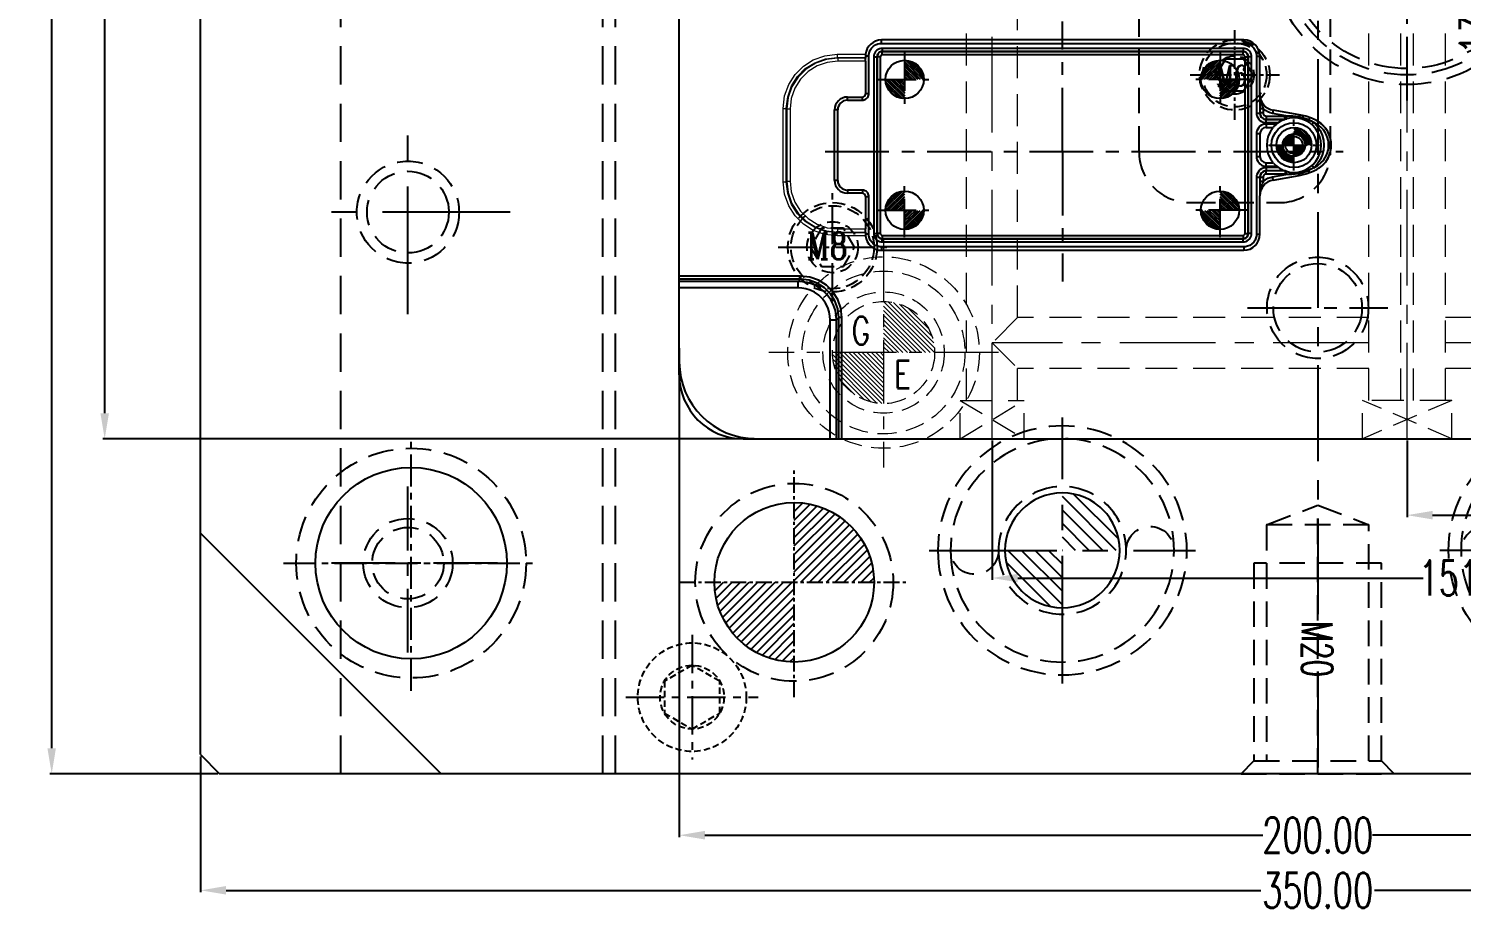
# Model space of a CAD drawing. Header units: millimetres. Extents: x 35888 to 37096, y -21952 to -21097.
# Drawn here: x 36280 to 36504.4, y -21569.2 to -21430.6 of the extents above; entities that cross this region are included whole.
import ezdxf

# ---------------------------------------------------------------- set-up
doc = ezdxf.new("R2010")
doc.units = ezdxf.units.MM
doc.header["$LTSCALE"] = 8
for name, pattern in [('CENTER', [2, 1.25, -0.25, 0.25, -0.25]), ('CENTER2', [1.125, 0.75, -0.125, 0.125, -0.125]), ('HIDDEN', [0.375, 0.25, -0.125]), ('HIDDEN2', [0.1875, 0.125, -0.0625])]:
    doc.linetypes.add(name, pattern=pattern)
doc.layers.get('DEFPOINTS').update_dxf_attribs({"color": 6})
for name, color, linetype in [('Cav-cor', 30, 'Continuous'), ('cen', 1, 'CENTER'), ('CL', 1, 'Continuous'), ('DEFAULT_1', 7, 'CENTER'), ('GE', 183, 'Continuous'), ('ha', 8, 'Continuous'), ('hidden', 4, 'HIDDEN'), ('m', 144, 'HIDDEN2'), ('PIN', 5, 'Continuous'), ('SCREW', 52, 'HIDDEN'), ('SP', 3, 'Continuous'), ('SPRING', 142, 'Continuous'), ('壓塊', 157, 'Continuous')]:
    doc.layers.add(name, color=color, linetype=linetype)
for name, color, linetype, lineweight in [('dim', 3, 'Continuous', 15), ('WR', 122, 'HIDDEN', 18), ('枕位', 75, 'Continuous', 15)]:
    doc.layers.add(name, color=color, linetype=linetype, lineweight=lineweight)
doc.styles.add('ROMANC', font='RomanC.ttf', dxfattribs={"width": 0.8, "height": 7})
doc.styles.add('ROMANS', font='ROMANS.shx', dxfattribs={"height": 5, "bigfont": 'chineset.shx'})
doc.styles.get("Standard").update_dxf_attribs({"font": 'txt.shx', "width": 0.67, "bigfont": 'chineset.shx'})
doc.dimstyles.new('ISO-25', dxfattribs={"dimtxt": 5.5, "dimasz": 4, "dimexe": 0.3, "dimexo": 0.3, "dimtad": 0, "dimzin": 1, "dimdsep": 46, "dimtxsty": 'Standard', "dimcen": 0, "dimclrd": 3, "dimclre": 3, "dimclrt": 7, "dimazin": 0, "dimtfac": 1, "dimtofl": 0, "dimtmove": 0, "dimatfit": 0, "dimfxl": 0, "dimarcsym": 0})

# ---------------------------------------------------------------- blocks, each defined once
blk = doc.blocks.new('10')
at = {"layer": 'cen', "ltscale": 0.6}
for p, q in [((0, 9.76), (0, -9.76)), ((-10.35, 0), (10.35, 0))]:
    blk.add_line(p, q, dxfattribs=at)
at = {"layer": 'm'}
blk.add_lwpolyline([(0, 5), (-4.33, 2.5), (-4.33, -2.5), (0, -5), (4.33, -2.5), (4.33, 2.5)], close=True, dxfattribs=at)
for radius in [8.5, 5]:
    blk.add_circle((0, 0), radius, dxfattribs=at)
blk = doc.blocks.new('*D27227')
at = {"layer": 'DEFPOINTS', "color": 0}
for p in [(36306.95, -21544.37), (36656.95, -21544.37), (36656.95, -21565.64)]:
    blk.add_point(p, dxfattribs=at)
at = {"layer": 'dim', "color": 3, "lineweight": -2}
for p, q in [((36306.95, -21544.67), (36306.95, -21565.94)), ((36656.95, -21544.67), (36656.95, -21565.94)), ((36310.95, -21565.64), (36473.03, -21565.64)), ((36652.95, -21565.64), (36490.86, -21565.64))]:
    blk.add_line(p, q, dxfattribs=at)
at = {"layer": 'dim', "color": 3}
for points in [[(36310.95, -21564.97), (36310.95, -21566.3), (36306.95, -21565.64)], [(36652.95, -21566.3), (36652.95, -21564.97), (36656.95, -21565.64)]]:
    blk.add_solid(points, dxfattribs=at)
at = {"layer": 'dim', "color": 7, "insert": (36481.95, -21565.64), "char_height": 5.5, "attachment_point": 5}
blk.add_mtext('350.00', dxfattribs=at)
blk = doc.blocks.new('*D27228')
at = {"layer": 'DEFPOINTS', "color": 0}
for p in [(36283.64, -21147.37), (36309.95, -21147.37), (36309.95, -21547.37)]:
    blk.add_point(p, dxfattribs=at)
at = {"layer": 'dim', "color": 3, "lineweight": -2}
for p, q in [((36309.65, -21147.37), (36283.34, -21147.37)), ((36283.64, -21151.37), (36283.64, -21339.47)), ((36283.64, -21543.37), (36283.64, -21356.69)), ((36309.65, -21547.37), (36283.34, -21547.37))]:
    blk.add_line(p, q, dxfattribs=at)
at = {"layer": 'dim', "color": 3}
for points in [[(36284.3, -21151.37), (36282.97, -21151.37), (36283.64, -21147.37)], [(36282.97, -21543.37), (36284.3, -21543.37), (36283.64, -21547.37)]]:
    blk.add_solid(points, dxfattribs=at)
at = {"layer": 'dim', "color": 7, "insert": (36283.64, -21348.08), "char_height": 5.5, "attachment_point": 5, "rotation": 90}
blk.add_mtext('400.00', dxfattribs=at)
blk = doc.blocks.new('*D27250')
at = {"layer": 'DEFPOINTS', "color": 0}
for p in [(36291.94, -21199.87), (36393.95, -21199.87), (36393.95, -21494.87)]:
    blk.add_point(p, dxfattribs=at)
at = {"layer": 'dim', "color": 3, "lineweight": -2}
for p, q in [((36393.65, -21199.87), (36291.64, -21199.87)), ((36291.94, -21203.87), (36291.94, -21338.86)), ((36291.94, -21490.87), (36291.94, -21357.3)), ((36393.65, -21494.87), (36291.64, -21494.87))]:
    blk.add_line(p, q, dxfattribs=at)
at = {"layer": 'dim', "color": 3}
for points in [[(36292.61, -21203.87), (36291.27, -21203.87), (36291.94, -21199.87)], [(36291.27, -21490.87), (36292.61, -21490.87), (36291.94, -21494.87)]]:
    blk.add_solid(points, dxfattribs=at)
at = {"layer": 'dim', "color": 7, "insert": (36291.94, -21348.08), "char_height": 5.5, "attachment_point": 5, "rotation": 90}
blk.add_mtext('295.00', dxfattribs=at)
blk = doc.blocks.new('*D27251')
at = {"layer": 'DEFPOINTS', "color": 0}
for p in [(36381.95, -21480.37), (36581.95, -21480.37), (36581.95, -21557)]:
    blk.add_point(p, dxfattribs=at)
at = {"layer": 'dim', "color": 3, "lineweight": -2}
for p, q in [((36381.95, -21480.67), (36381.95, -21557.3)), ((36581.95, -21480.67), (36581.95, -21557.3)), ((36385.95, -21557), (36473.34, -21557)), ((36577.95, -21557), (36490.55, -21557))]:
    blk.add_line(p, q, dxfattribs=at)
at = {"layer": 'dim', "color": 3}
for points in [[(36385.95, -21556.33), (36385.95, -21557.67), (36381.95, -21557)], [(36577.95, -21557.67), (36577.95, -21556.33), (36581.95, -21557)]]:
    blk.add_solid(points, dxfattribs=at)
at = {"layer": 'dim', "color": 7, "insert": (36481.95, -21557), "char_height": 5.5, "attachment_point": 5}
blk.add_mtext('200.00', dxfattribs=at)
blk = doc.blocks.new('20160811.194653')
at = {"layer": 'PIN', "linetype": 'Continuous'}
h = blk.add_hatch(dxfattribs=at)
h.set_pattern_fill('ANSI31', color=256, scale=12, angle=180, style=0)
h.set_pattern_definition([(225, (35469.6073, -21920.9058), (1.06066017, -1.06066017), [])])
h.paths.add_polyline_path([(0, 0), (0, -9, 0.414214), (9, 0)])
h.paths.add_polyline_path([(-9, 0), (0, 0), (0, 9, 0.414214)])
blk.add_circle((0, 0), 9, dxfattribs=at)
at = {"layer": 'SPRING', "linetype": 'CENTER', "ltscale": 2}
for p, q in [((0, -20.85), (0, 20.85)), ((20.85, 0), (-20.85, 0))]:
    blk.add_line(p, q, dxfattribs=at)
at = {"layer": 'SPRING', "linetype": 'HIDDEN', "ltscale": 2}
for radius in [19.5, 17.5, 10]:
    blk.add_circle((0, 0), radius, dxfattribs=at)
for centre, start, end in [((-13.75, 0), 0, 180), ((13.75, 0), 180, 0)]:
    blk.add_arc(centre, 3.75, start, end, dxfattribs=at)
blk = doc.blocks.new('20160811.195328')
at = {"layer": 'GE', "lineweight": 13}
h = blk.add_hatch(dxfattribs=at)
h.set_pattern_fill('ANSI31', color=256, scale=4, style=0)
h.set_pattern_definition([(315, (51939.914, -41562.31957), (-0.3535533906, -0.3535533906), [])])
h.paths.add_polyline_path([(0, 0), (0, -8, -0.414214), (-8, 0)])
h.paths.add_polyline_path([(0, 8, -0.414214), (8, 0), (0, 0)])
at = {"layer": 'GE', "linetype": 'CENTER', "lineweight": 13}
for p, q in [((0, 18), (0, -18)), ((18, 0), (-18, 0))]:
    blk.add_line(p, q, dxfattribs=at)
at = {"layer": 'GE', "linetype": 'HIDDEN2', "lineweight": 13, "ltscale": 3}
for radius in [15, 12.75, 9.5, 8]:
    blk.add_circle((0, 0), radius, dxfattribs=at)
at = {"layer": 'GE', "lineweight": 13, "style": 'ROMANS', "width": 0.75}
for s, p in [('G', (-5.03, 1.24)), ('E', (1.62, -5.58))]:
    blk.add_text(s, height=4.34, dxfattribs=at).set_placement(p)
blk = doc.blocks.new('20160824.190002')
at = {"layer": 'SCREW', "linetype": 'CENTER2'}
for p, q in [((0, -8.5), (0, 8.5)), ((-8.5, 0), (8.5, 0))]:
    blk.add_line(p, q, dxfattribs=at)
at = {"layer": 'SCREW'}
blk.add_lwpolyline([(-1.73, 3), (-3.46, 0), (-1.73, -3), (1.73, -3), (3.46, 0), (1.73, 3)], close=True, dxfattribs=at)
for radius in [7, 6.5, 4]:
    blk.add_circle((0, 0), radius, dxfattribs=at)
at = {"layer": 'dim', "style": 'ROMANC', "width": 0.8}
blk.add_text('M8', height=4.186, dxfattribs=at).set_placement((-4.07, -1.86))
blk = doc.blocks.new('20140410.082121')
at = {"layer": 'SCREW', "color": 137, "linetype": 'CENTER', "ltscale": 0.25}
for p, q in [((0, -7.04), (0, 7.04)), ((-7, 0), (7, 0))]:
    blk.add_line(p, q, dxfattribs=at)
at = {"layer": 'SCREW', "color": 137, "linetype": 'Continuous'}
blk.add_lwpolyline([(-1.44, 2.5), (-2.89, 0), (-1.44, -2.5), (1.44, -2.5), (2.89, 0), (1.44, 2.5)], close=True, dxfattribs=at)
at = {"layer": 'SCREW', "color": 137}
for radius in [5.5, 5, 3]:
    blk.add_circle((0, 0), radius, dxfattribs=at)
at = {"layer": 'dim', "style": 'ROMANC', "width": 0.8}
blk.add_text('M6', height=3.172, dxfattribs=at).set_placement((-2.87, -1.7))
blk = doc.blocks.new('20160827.105305')
at = {"color": 8, "linetype": 'HIDDEN', "ltscale": 2.5}
blk.add_circle((0, 0), 21.5, dxfattribs=at)
at = {"layer": 'SP', "linetype": 'CENTER'}
for p, q in [((0, -24), (0, 24)), ((-24, 0), (24, 0))]:
    blk.add_line(p, q, dxfattribs=at)
at = {"layer": 'SP', "linetype": 'HIDDEN', "ltscale": 2.5}
for radius in [20, 19]:
    blk.add_circle((0, 0), radius, dxfattribs=at)
at = {"layer": 'dim', "insert": (-5.29, -6.05), "char_height": 4.063, "attachment_point": 5}
blk.add_mtext('Ø40', dxfattribs=at)
at = {"layer": 'SP'}
for s, p in [('S', (-6.08, 3.36)), ('P', (4.33, -7.12))]:
    blk.add_text(s, height=4.58, dxfattribs=at).set_placement(p)
blk = doc.blocks.new('*D29454')
at = {"layer": 'DEFPOINTS', "color": 0}
for p in [(36501.95, -21364.87), (36506.95, -21364.87), (36502.95, -21494.87)]:
    blk.add_point(p, dxfattribs=at)
at = {"layer": 'dim', "color": 3, "lineweight": -2}
for p, q in [((36502.25, -21364.87), (36507.25, -21364.87)), ((36506.95, -21368.87), (36506.95, -21417.65)), ((36506.95, -21490.87), (36506.95, -21434.26)), ((36503.25, -21494.87), (36507.25, -21494.87))]:
    blk.add_line(p, q, dxfattribs=at)
at = {"layer": 'dim', "color": 3}
for points in [[(36507.61, -21368.87), (36506.28, -21368.87), (36506.95, -21364.87)], [(36506.28, -21490.87), (36507.61, -21490.87), (36506.95, -21494.87)]]:
    blk.add_solid(points, dxfattribs=at)
at = {"layer": 'dim', "color": 7, "insert": (36506.95, -21425.95), "char_height": 5.5, "attachment_point": 5, "rotation": 90}
blk.add_mtext('130.00', dxfattribs=at)
blk = doc.blocks.new('*D29459')
at = {"layer": 'DEFPOINTS', "color": 0}
for p in [(36581.95, -21480.67), (36495.95, -21494.87), (36495.95, -21506.85)]:
    blk.add_point(p, dxfattribs=at)
at = {"layer": 'dim', "color": 3, "lineweight": -2}
for p, q in [((36581.95, -21480.97), (36581.95, -21507.15)), ((36495.95, -21495.17), (36495.95, -21507.15)), ((36499.95, -21506.85), (36531.56, -21506.85)), ((36577.95, -21506.85), (36546.33, -21506.85))]:
    blk.add_line(p, q, dxfattribs=at)
at = {"layer": 'dim', "color": 3}
for points in [[(36499.95, -21506.18), (36499.95, -21507.52), (36495.95, -21506.85)], [(36577.95, -21507.52), (36577.95, -21506.18), (36581.95, -21506.85)]]:
    blk.add_solid(points, dxfattribs=at)
at = {"layer": 'dim', "color": 7, "insert": (36538.95, -21506.85), "char_height": 5.5, "attachment_point": 5}
blk.add_mtext('86.00', dxfattribs=at)
blk = doc.blocks.new('*D29460')
at = {"layer": 'DEFPOINTS', "color": 0}
for p in [(36581.95, -21482.87), (36430.95, -21494.87), (36430.95, -21516.7)]:
    blk.add_point(p, dxfattribs=at)
at = {"layer": 'dim', "color": 3, "lineweight": -2}
for p, q in [((36581.95, -21483.17), (36581.95, -21517)), ((36430.95, -21495.17), (36430.95, -21517)), ((36434.95, -21516.7), (36498.45, -21516.7)), ((36577.95, -21516.7), (36514.44, -21516.7))]:
    blk.add_line(p, q, dxfattribs=at)
at = {"layer": 'dim', "color": 3}
for points in [[(36434.95, -21516.04), (36434.95, -21517.37), (36430.95, -21516.7)], [(36577.95, -21517.37), (36577.95, -21516.04), (36581.95, -21516.7)]]:
    blk.add_solid(points, dxfattribs=at)
at = {"layer": 'dim', "color": 7, "insert": (36506.45, -21516.7), "char_height": 5.5, "attachment_point": 5}
blk.add_mtext('151.00', dxfattribs=at)

msp = doc.modelspace()

# ---------------------------------------------------------------- hatches: boundary and pattern name
at = {"layer": 'ha'}
h = msp.add_hatch(dxfattribs=at)
h.set_pattern_fill('ANSI31', color=256, scale=0.3, style=0)
h.set_pattern_definition([(45, (36186.01285, -21581.4738), (-0.6735192, 0.6735192), [])])
h.paths.add_polyline_path([(36399.945, -21517.37), (36387.445, -21517.37, 0.4142136), (36399.945, -21529.87)])
h.paths.add_polyline_path([(36399.945, -21504.87), (36399.945, -21517.37), (36412.445, -21517.37, 0.4142136)])
h.paths.add_polyline_path([(36563.945, -21517.37), (36551.445, -21517.37, 0.4142136), (36563.945, -21529.87)])
h.paths.add_polyline_path([(36563.945, -21504.87), (36563.945, -21517.37), (36576.445, -21517.37, 0.4142136)])
at = {"layer": 'PIN', "linetype": 'Continuous'}
h = msp.add_hatch(dxfattribs=at)
h.set_pattern_fill('ANSI31', color=140, scale=2.181818, angle=90.5, style=0)
h.set_pattern_definition([(135.5, (36641.3164, -21452.14917), (-0.19115707, -0.19452285), [])])
h.paths.add_polyline_path([(36417.245, -21438.57), (36414.245, -21438.596, 0.4142136), (36417.272, -21441.57)])
h.paths.add_polyline_path([(36417.219, -21435.57), (36417.245, -21438.57), (36420.245, -21438.544, 0.4142136)])
h = msp.add_hatch(dxfattribs=at)
h.set_pattern_fill('ANSI31', color=140, scale=2.181818, angle=89.5, style=0)
h.set_pattern_definition([(44.5, (36242.57428, -21452.14917), (0.19115707, -0.19452285), [])])
h.paths.add_polyline_path([(36466.645, -21438.57), (36469.645, -21438.596, -0.4142136), (36466.619, -21441.57)])
h.paths.add_polyline_path([(36466.672, -21435.57), (36466.645, -21438.57), (36463.645, -21438.544, -0.4142136)])
h = msp.add_hatch(dxfattribs=at)
h.set_pattern_fill('ANSI31', color=123, scale=2, angle=90, style=0)
h.set_pattern_definition([(135, (36683.50786, -21463.1045), (-0.1767767, -0.1767767), [])])
h.paths.add_polyline_path([(36476.476, -21448.865, 0.4142136), (36478.226, -21450.615), (36478.226, -21451.615, -0.4142136), (36475.476, -21448.865)])
h.paths.add_polyline_path([(36478.226, -21446.115, -0.4142136), (36480.976, -21448.865), (36479.976, -21448.865, 0.4142136), (36478.226, -21447.115)])
h = msp.add_hatch(dxfattribs=at)
h.set_pattern_fill('ANSI31', color=123, angle=90, style=0)
h.set_pattern_definition([(45, (36272.94381, -21463.1045), (0.08838835, -0.08838835), [])])
h.paths.add_polyline_path([(36478.226, -21448.865), (36479.976, -21448.865, -0.4142136), (36478.226, -21450.615)])
h.paths.add_polyline_path([(36478.226, -21447.115), (36478.226, -21448.865), (36476.476, -21448.865, -0.4142136)])
h = msp.add_hatch(dxfattribs=at)
h.set_pattern_fill('ANSI31', color=140, scale=2.181818, angle=269.5, style=0)
h.set_pattern_definition([(224.5, (36641.3164, -21445.4904), (-0.19115707, 0.19452285), [])])
h.paths.add_polyline_path([(36417.245, -21459.07), (36414.245, -21459.044, -0.4142136), (36417.272, -21456.07)])
h.paths.add_polyline_path([(36417.219, -21462.07), (36417.245, -21459.07), (36420.245, -21459.096, -0.4142136)])
h = msp.add_hatch(dxfattribs=at)
h.set_pattern_fill('ANSI31', color=140, scale=2.181818, angle=270.5, style=0)
h.set_pattern_definition([(315.5, (36242.57428, -21445.4904), (0.19115707, 0.19452285), [])])
h.paths.add_polyline_path([(36466.645, -21459.07), (36469.645, -21459.044, 0.4142136), (36466.619, -21456.07)])
h.paths.add_polyline_path([(36466.672, -21462.07), (36466.645, -21459.07), (36463.645, -21459.096, 0.4142136)])

# ---------------------------------------------------------------- linework, layer by layer
at = {"color": 8, "linetype": 'HIDDEN', "ltscale": 3}
for p, q in [((36328.945, -21547.37), (36328.945, -21147.37)), ((36369.945, -21547.37), (36369.945, -21147.37)), ((36371.945, -21547.37), (36371.945, -21147.37))]:
    msp.add_line(p, q, dxfattribs=at)
for p, q in [((36306.945, -21544.37), (36306.945, -21150.37)), ((36344.661, -21547.37), (36306.945, -21509.654)), ((36306.945, -21544.37), (36309.945, -21547.37)), ((36653.945, -21547.37), (36309.945, -21547.37))]:
    msp.add_line(p, q)
at = {"color": 8, "linetype": 'CENTER', "ltscale": 2}
for p, q in [((36339.445, -21475.37), (36339.445, -21443.37)), ((36355.445, -21459.37), (36323.445, -21459.37))]:
    msp.add_line(p, q, dxfattribs=at)
at = {"color": 8, "linetype": 'CENTER'}
for p, q in [((36470.945, -21474.37), (36492.945, -21474.37)), ((36339.445, -21528.37), (36339.445, -21500.37)), ((36353.445, -21514.37), (36325.445, -21514.37))]:
    msp.add_line(p, q, dxfattribs=at)
at = {"color": 8, "linetype": 'HIDDEN', "ltscale": 2}
for p, q in [((36473.945, -21508.37), (36481.945, -21505.273)), ((36481.945, -21547.37), (36481.945, -21505.273)), ((36481.945, -21505.273), (36489.945, -21508.37)), ((36473.945, -21508.37), (36473.945, -21545.37)), ((36489.945, -21508.37), (36473.945, -21508.37)), ((36489.945, -21545.37), (36489.945, -21508.37)), ((36471.945, -21514.37), (36471.945, -21545.37)), ((36491.945, -21514.37), (36471.945, -21514.37)), ((36491.945, -21545.37), (36491.945, -21514.37)), ((36469.945, -21547.37), (36471.945, -21545.37)), ((36471.945, -21545.37), (36491.945, -21545.37)), ((36493.945, -21547.37), (36491.945, -21545.37)), ((36469.945, -21547.37), (36493.945, -21547.37))]:
    msp.add_line(p, q, dxfattribs=at)
for centre, radius in [((36339.445, -21459.37), 8), ((36339.445, -21459.37), 6.4), ((36481.945, -21474.37), 7.938), ((36481.945, -21474.37), 6.938), ((36339.445, -21514.37), 7), ((36339.445, -21514.37), 5.6)]:
    msp.add_circle(centre, radius, dxfattribs=at)
for centre, radius in [((36339.945, -21514.37), 15), ((36399.945, -21517.37), 12.5)]:
    msp.add_circle(centre, radius)
at = {"layer": 'Cav-cor', "color": 1}
for p, q in [((36381.945, -21484.87), (36381.945, -21209.87)), ((36413.609, -21432.387), (36413.635, -21432.414)), ((36470.382, -21432.387), (36413.609, -21432.387)), ((36413.635, -21432.916), (36413.635, -21432.414)), ((36413.635, -21432.916), (36470.356, -21432.916)), ((36470.278, -21433.698), (36413.713, -21433.698)), ((36413.713, -21433.698), (36413.713, -21434.2)), ((36470.278, -21433.698), (36470.278, -21434.2)), ((36470.382, -21432.387), (36470.356, -21432.414)), ((36470.356, -21432.916), (36470.356, -21432.414)), ((36411.097, -21434.9), (36411.123, -21434.926)), ((36411.1, -21435.131), (36411.11, -21435.225)), ((36411.114, -21435.723), (36411.114, -21440.825)), ((36411.625, -21434.926), (36411.123, -21434.926)), ((36411.625, -21440.825), (36411.625, -21434.926)), ((36412.407, -21435.004), (36412.909, -21435.004)), ((36412.407, -21435.004), (36412.407, -21462.725)), ((36412.931, -21435.026), (36412.909, -21435.004)), ((36412.909, -21435.004), (36412.909, -21462.725)), ((36413.433, -21435.026), (36412.931, -21435.026)), ((36412.931, -21435.026), (36412.931, -21462.704)), ((36413.433, -21435.026), (36413.433, -21462.704)), ((36413.735, -21434.222), (36413.713, -21434.2)), ((36470.278, -21434.2), (36413.713, -21434.2)), ((36470.256, -21434.222), (36413.735, -21434.222)), ((36413.735, -21434.724), (36413.735, -21434.222)), ((36470.256, -21434.724), (36413.735, -21434.724)), ((36470.256, -21434.222), (36470.278, -21434.2)), ((36470.256, -21434.724), (36470.256, -21434.222)), ((36470.558, -21435.026), (36471.06, -21435.026)), ((36470.558, -21462.704), (36470.558, -21435.026)), ((36471.06, -21435.026), (36471.082, -21435.004)), ((36471.06, -21462.704), (36471.06, -21435.026)), ((36471.584, -21435.004), (36471.082, -21435.004)), ((36471.082, -21462.725), (36471.082, -21435.004)), ((36471.584, -21462.725), (36471.584, -21435.004)), ((36472.366, -21434.926), (36472.869, -21434.926)), ((36472.366, -21434.926), (36472.366, -21443.831)), ((36472.895, -21434.9), (36472.869, -21434.926)), ((36472.895, -21440.923), (36472.895, -21434.9)), ((36411.114, -21440.825), (36411.123, -21440.825)), ((36411.148, -21440.825), (36411.123, -21440.822)), ((36411.625, -21440.825), (36411.148, -21440.825)), ((36408.278, -21441.327), (36410.611, -21441.327)), ((36408.278, -21441.83), (36408.278, -21441.327)), ((36408.278, -21441.83), (36410.62, -21441.83)), ((36410.62, -21441.83), (36410.62, -21441.327)), ((36472.869, -21440.929), (36472.869, -21443.168)), ((36472.882, -21441.925), (36472.879, -21443.81)), ((36472.888, -21440.929), (36472.882, -21441.925)), ((36472.888, -21440.929), (36472.895, -21440.923)), ((36473.286, -21442.889), (36473.382, -21443.168)), ((36406.77, -21443.337), (36406.268, -21443.337)), ((36406.268, -21454.392), (36406.268, -21443.337)), ((36406.77, -21454.392), (36406.77, -21443.337)), ((36472.366, -21443.831), (36472.869, -21443.831)), ((36473.382, -21443.168), (36472.879, -21443.168)), ((36473.382, -21443.81), (36472.879, -21443.81)), ((36473.382, -21443.168), (36473.382, -21443.81)), ((36473.873, -21444.836), (36473.884, -21444.815)), ((36473.873, -21444.836), (36476.807, -21444.836)), ((36473.873, -21445.339), (36473.873, -21444.836)), ((36473.884, -21444.312), (36476.785, -21444.312)), ((36473.884, -21444.312), (36473.884, -21444.815)), ((36473.884, -21444.815), (36476.869, -21444.815)), ((36474.964, -21443.403), (36474.877, -21443.898)), ((36476.953, -21444.264), (36474.877, -21443.898)), ((36474.964, -21443.403), (36474.971, -21443.397)), ((36479.063, -21444.118), (36474.971, -21443.397)), ((36476.819, -21444.502), (36476.789, -21444.312)), ((36476.869, -21444.815), (36476.819, -21444.502)), ((36476.868, -21444.815), (36477.087, -21444.748)), ((36476.953, -21444.264), (36477.087, -21444.748)), ((36477.666, -21444.253), (36478.075, -21444.274)), ((36478.075, -21444.274), (36478.523, -21444.318)), ((36478.523, -21444.318), (36479.015, -21444.392)), ((36479.063, -21444.118), (36478.968, -21444.658)), ((36479.015, -21444.392), (36479.206, -21444.428)), ((36479.206, -21444.428), (36479.396, -21444.471)), ((36479.396, -21444.471), (36479.587, -21444.519)), ((36479.651, -21444.245), (36479.587, -21444.519)), ((36480.251, -21444.745), (36480.555, -21444.88)), ((36480.428, -21445.155), (36480.427, -21445.205)), ((36480.555, -21444.88), (36480.928, -21445.072)), ((36480.928, -21445.072), (36481.318, -21445.314)), ((36481.941, -21445.672), (36481.318, -21445.314)), ((36481.318, -21445.314), (36481.863, -21445.893)), ((36472.366, -21447.064), (36472.869, -21447.064)), ((36472.366, -21447.064), (36472.366, -21450.665)), ((36472.884, -21447.094), (36472.884, -21450.635)), ((36473.873, -21445.339), (36475.816, -21445.339)), ((36475.524, -21445.557), (36473.873, -21445.557)), ((36473.873, -21445.557), (36473.873, -21446.059)), ((36473.888, -21446.089), (36473.873, -21446.059)), ((36473.888, -21446.089), (36474.979, -21446.089)), ((36482.834, -21448.068), (36482.901, -21448.865)), ((36482.901, -21448.865), (36482.834, -21449.663)), ((36472.366, -21450.665), (36472.869, -21450.665)), ((36473.873, -21452.173), (36473.873, -21451.67)), ((36473.888, -21451.64), (36474.979, -21451.64)), ((36481.864, -21451.836), (36481.318, -21452.416)), ((36481.318, -21452.416), (36481.941, -21452.057)), ((36472.366, -21453.898), (36472.869, -21453.898)), ((36472.366, -21453.898), (36472.366, -21462.804)), ((36473.382, -21453.92), (36472.879, -21453.92)), ((36472.879, -21453.92), (36472.88, -21454.943)), ((36473.382, -21453.92), (36473.382, -21454.562)), ((36473.873, -21452.173), (36475.524, -21452.173)), ((36475.816, -21452.391), (36473.873, -21452.391)), ((36473.873, -21452.391), (36473.873, -21452.893)), ((36476.807, -21452.893), (36473.873, -21452.893)), ((36473.884, -21452.915), (36473.873, -21452.893)), ((36476.869, -21452.915), (36473.884, -21452.915)), ((36473.884, -21453.417), (36473.884, -21452.915)), ((36476.783, -21453.417), (36473.884, -21453.417)), ((36474.877, -21453.832), (36476.953, -21453.466)), ((36474.964, -21454.327), (36474.877, -21453.832)), ((36474.971, -21454.333), (36479.063, -21453.611)), ((36476.844, -21453.066), (36476.789, -21453.417)), ((36476.869, -21452.915), (36476.844, -21453.066)), ((36477.087, -21452.981), (36476.868, -21452.915)), ((36476.953, -21453.466), (36477.087, -21452.981)), ((36478.411, -21453.424), (36477.87, -21453.468)), ((36479.015, -21453.338), (36478.411, -21453.424)), ((36479.063, -21453.611), (36478.968, -21453.071)), ((36479.206, -21453.301), (36479.015, -21453.338)), ((36479.063, -21453.611), (36480.086, -21453.381)), ((36479.928, -21453.105), (36479.587, -21453.21)), ((36479.651, -21453.485), (36479.587, -21453.21)), ((36480.251, -21452.985), (36479.928, -21453.105)), ((36480.086, -21453.381), (36480.989, -21453.075)), ((36480.555, -21452.85), (36480.251, -21452.985)), ((36480.428, -21452.575), (36480.427, -21452.525)), ((36480.929, -21452.657), (36480.555, -21452.85)), ((36481.318, -21452.416), (36480.929, -21452.657)), ((36406.77, -21454.392), (36406.268, -21454.392)), ((36410.62, -21455.9), (36408.278, -21455.9)), ((36408.278, -21455.9), (36408.278, -21456.402)), ((36410.611, -21456.402), (36408.278, -21456.402)), ((36410.62, -21455.9), (36410.62, -21456.402)), ((36411.072, -21456.007), (36410.918, -21455.945)), ((36472.869, -21454.562), (36472.869, -21456.801)), ((36473.382, -21454.562), (36472.879, -21454.562)), ((36472.88, -21454.943), (36472.888, -21456.801)), ((36473.382, -21454.562), (36473.282, -21454.851)), ((36474.971, -21454.333), (36474.964, -21454.327)), ((36411.123, -21456.905), (36411.114, -21456.905)), ((36411.114, -21456.905), (36411.114, -21462.007)), ((36411.123, -21456.907), (36411.148, -21456.905)), ((36411.148, -21456.905), (36411.625, -21456.905)), ((36411.625, -21462.804), (36411.625, -21456.905)), ((36472.895, -21456.807), (36472.888, -21456.801)), ((36472.895, -21462.83), (36472.895, -21456.807)), ((36411.097, -21462.829), (36411.123, -21462.804)), ((36411.11, -21462.505), (36411.1, -21462.599)), ((36411.625, -21462.804), (36411.123, -21462.804)), ((36412.407, -21462.725), (36412.909, -21462.725)), ((36412.931, -21462.704), (36412.909, -21462.725)), ((36413.433, -21462.704), (36412.931, -21462.704)), ((36413.735, -21463.005), (36470.256, -21463.005)), ((36413.735, -21463.005), (36413.735, -21463.508)), ((36470.256, -21463.005), (36470.256, -21463.508)), ((36470.558, -21462.704), (36471.06, -21462.704)), ((36471.06, -21462.704), (36471.082, -21462.725)), ((36471.584, -21462.725), (36471.082, -21462.725)), ((36472.366, -21462.804), (36472.869, -21462.804)), ((36472.895, -21462.83), (36472.869, -21462.804)), ((36413.609, -21465.342), (36413.635, -21465.316)), ((36413.609, -21465.342), (36470.382, -21465.342)), ((36470.356, -21464.814), (36413.635, -21464.814)), ((36413.635, -21464.814), (36413.635, -21465.316)), ((36413.735, -21463.508), (36413.713, -21463.529)), ((36413.713, -21463.529), (36470.278, -21463.529)), ((36413.713, -21464.032), (36413.713, -21463.529)), ((36413.713, -21464.032), (36470.278, -21464.032)), ((36413.735, -21463.508), (36470.256, -21463.508)), ((36470.256, -21463.508), (36470.278, -21463.529)), ((36470.278, -21464.032), (36470.278, -21463.529)), ((36470.356, -21464.814), (36470.356, -21465.316)), ((36470.382, -21465.342), (36470.356, -21465.316)), ((36400.929, -21469.395), (36381.945, -21469.395)), ((36400.929, -21469.895), (36381.945, -21469.895)), ((36400.584, -21470.239), (36400.929, -21469.895)), ((36400.929, -21469.395), (36400.929, -21469.895)), ((36400.584, -21470.239), (36381.945, -21470.239)), ((36400.584, -21471.238), (36381.945, -21471.238)), ((36400.584, -21471.238), (36400.584, -21470.239)), ((36405.577, -21476.231), (36406.576, -21476.231)), ((36405.577, -21494.87), (36405.577, -21476.231)), ((36406.576, -21476.231), (36406.921, -21475.886)), ((36406.576, -21494.87), (36406.576, -21476.231)), ((36407.42, -21475.886), (36406.921, -21475.886)), ((36406.921, -21494.87), (36406.921, -21475.886)), ((36407.42, -21494.87), (36407.42, -21475.886)), ((36391.945, -21494.87), (36571.945, -21494.87))]:
    msp.add_line(p, q, dxfattribs=at)
for points in [[(36411.625, -21434.926), (36411.645, -21434.647), (36411.717, -21434.324), (36411.859, -21433.985), (36412.074, -21433.66), (36412.353, -21433.378), (36412.677, -21433.159), (36413.019, -21433.013), (36413.347, -21432.937), (36413.635, -21432.916)], [(36413.713, -21433.698), (36413.513, -21433.714), (36413.295, -21433.767), (36413.075, -21433.864), (36412.87, -21434.007), (36412.694, -21434.187), (36412.559, -21434.393), (36412.468, -21434.609), (36412.421, -21434.814), (36412.407, -21435.004)], [(36471.584, -21435.004), (36471.569, -21434.803), (36471.515, -21434.586), (36471.418, -21434.366), (36471.275, -21434.161), (36471.095, -21433.985), (36470.889, -21433.85), (36470.673, -21433.759), (36470.468, -21433.712), (36470.278, -21433.698)], [(36470.356, -21432.916), (36470.636, -21432.935), (36470.959, -21433.008), (36471.297, -21433.15), (36471.622, -21433.365), (36471.904, -21433.644), (36472.123, -21433.968), (36472.269, -21434.31), (36472.345, -21434.638), (36472.366, -21434.926)], [(36411.111, -21434.633), (36411.1, -21434.773), (36411.097, -21434.9)], [(36413.713, -21434.2), (36413.59, -21434.21), (36413.456, -21434.243), (36413.32, -21434.303), (36413.194, -21434.39), (36413.086, -21434.501), (36413.003, -21434.628), (36412.947, -21434.761), (36412.918, -21434.887), (36412.909, -21435.004)], [(36413.735, -21434.222), (36413.486, -21434.261), (36413.262, -21434.375), (36413.084, -21434.553), (36412.97, -21434.777), (36412.931, -21435.026)], [(36413.735, -21434.724), (36413.642, -21434.739), (36413.557, -21434.782), (36413.491, -21434.849), (36413.448, -21434.933), (36413.433, -21435.026)], [(36471.06, -21435.026), (36471.021, -21434.777), (36470.907, -21434.553), (36470.729, -21434.375), (36470.505, -21434.261), (36470.256, -21434.222)], [(36470.558, -21435.026), (36470.543, -21434.933), (36470.5, -21434.848), (36470.433, -21434.782), (36470.349, -21434.739), (36470.256, -21434.724)], [(36471.082, -21435.004), (36471.072, -21434.881), (36471.039, -21434.747), (36470.979, -21434.611), (36470.892, -21434.485), (36470.781, -21434.377), (36470.654, -21434.294), (36470.521, -21434.238), (36470.395, -21434.209), (36470.278, -21434.2)], [(36411.449, -21441.393), (36411.532, -21441.248), (36411.586, -21441.102), (36411.616, -21440.959), (36411.625, -21440.825)], [(36410.62, -21441.83), (36410.763, -21441.82), (36410.915, -21441.786), (36411.068, -21441.725)], [(36411.068, -21441.725), (36411.212, -21441.637), (36411.341, -21441.524), (36411.449, -21441.393)], [(36472.888, -21440.929), (36472.895, -21441.188), (36472.926, -21441.504), (36472.978, -21441.819), (36473.041, -21442.095), (36473.106, -21442.331), (36473.169, -21442.538), (36473.229, -21442.723), (36473.286, -21442.889)], [(36472.366, -21443.831), (36472.381, -21444.045), (36472.436, -21444.286), (36472.542, -21444.537), (36472.7, -21444.777), (36472.905, -21444.986), (36473.144, -21445.15), (36473.398, -21445.262), (36473.646, -21445.321), (36473.873, -21445.339)], [(36472.869, -21443.831), (36472.879, -21443.973), (36472.915, -21444.134), (36472.986, -21444.302), (36473.091, -21444.462), (36473.227, -21444.601), (36473.387, -21444.71), (36473.557, -21444.785), (36473.721, -21444.825), (36473.873, -21444.836)], [(36472.879, -21443.81), (36472.914, -21444.07), (36473.014, -21444.313), (36473.174, -21444.521), (36473.382, -21444.68), (36473.624, -21444.781), (36473.884, -21444.815)], [(36474.877, -21443.898), (36474.517, -21443.811), (36474.133, -21443.664), (36473.747, -21443.45), (36473.382, -21443.168)], [(36473.382, -21443.81), (36473.399, -21443.939), (36473.449, -21444.061), (36473.529, -21444.165), (36473.634, -21444.245), (36473.755, -21444.295), (36473.884, -21444.312)], [(36476.953, -21444.264), (36477.293, -21444.251), (36477.666, -21444.253)], [(36480.966, -21444.646), (36480.074, -21444.345), (36479.063, -21444.118)], [(36479.587, -21444.519), (36479.539, -21444.661), (36479.505, -21444.753), (36479.488, -21444.784)], [(36479.587, -21444.519), (36479.928, -21444.624), (36480.251, -21444.745)], [(36480.555, -21444.88), (36480.474, -21445.04), (36480.428, -21445.155)], [(36480.588, -21444.511), (36480.607, -21444.546), (36480.608, -21444.624), (36480.59, -21444.74), (36480.555, -21444.88)], [(36480.989, -21453.075), (36481.792, -21452.685), (36482.495, -21452.202), (36483.1, -21451.606), (36483.574, -21450.896), (36483.887, -21450.103), (36484.034, -21449.265), (36484.03, -21448.414), (36483.873, -21447.578), (36483.551, -21446.79), (36483.069, -21446.087), (36482.463, -21445.501), (36481.762, -21445.028), (36480.966, -21444.646)], [(36481.318, -21445.314), (36481.209, -21445.446), (36481.127, -21445.562), (36481.082, -21445.646), (36481.08, -21445.687)], [(36482.159, -21452.45), (36482.742, -21451.982), (36483.195, -21451.484), (36483.526, -21450.982), (36483.755, -21450.494), (36483.905, -21450.032), (36483.993, -21449.606), (36484.037, -21449.223), (36484.05, -21448.866), (36484.037, -21448.508), (36483.994, -21448.125), (36483.905, -21447.699), (36483.756, -21447.237), (36483.527, -21446.749), (36483.195, -21446.246), (36482.742, -21445.747), (36482.159, -21445.28)], [(36473.873, -21445.557), (36473.645, -21445.574), (36473.398, -21445.634), (36473.143, -21445.746), (36472.905, -21445.91), (36472.7, -21446.119), (36472.542, -21446.358), (36472.436, -21446.609), (36472.381, -21446.851), (36472.366, -21447.064)], [(36481.863, -21445.893), (36482.309, -21446.562), (36482.636, -21447.295), (36482.834, -21448.068)], [(36481.941, -21452.057), (36482.446, -21451.663), (36482.839, -21451.248), (36483.132, -21450.83), (36483.34, -21450.422), (36483.482, -21450.031), (36483.572, -21449.664), (36483.622, -21449.328), (36483.643, -21449.017), (36483.643, -21448.715), (36483.622, -21448.403), (36483.572, -21448.067), (36483.483, -21447.7), (36483.341, -21447.308), (36483.132, -21446.9), (36482.84, -21446.482), (36482.446, -21446.067), (36481.941, -21445.672)], [(36482.834, -21449.663), (36482.635, -21450.435), (36482.309, -21451.167), (36481.864, -21451.836)], [(36472.366, -21450.665), (36472.381, -21450.879), (36472.436, -21451.12), (36472.542, -21451.371), (36472.7, -21451.611), (36472.905, -21451.82), (36473.144, -21451.984), (36473.398, -21452.096), (36473.646, -21452.155), (36473.873, -21452.173)], [(36481.318, -21452.416), (36481.209, -21452.283), (36481.127, -21452.167), (36481.082, -21452.084), (36481.08, -21452.042)], [(36473.873, -21452.391), (36473.645, -21452.408), (36473.398, -21452.468), (36473.143, -21452.58), (36472.905, -21452.744), (36472.7, -21452.953), (36472.542, -21453.192), (36472.436, -21453.443), (36472.381, -21453.685), (36472.366, -21453.898)], [(36473.873, -21452.893), (36473.721, -21452.905), (36473.556, -21452.945), (36473.387, -21453.019), (36473.227, -21453.129), (36473.091, -21453.268), (36472.986, -21453.428), (36472.915, -21453.595), (36472.879, -21453.756), (36472.869, -21453.898)], [(36473.884, -21452.915), (36473.624, -21452.949), (36473.382, -21453.049), (36473.174, -21453.209), (36473.014, -21453.417), (36472.914, -21453.659), (36472.879, -21453.92)], [(36473.884, -21453.417), (36473.755, -21453.434), (36473.634, -21453.484), (36473.529, -21453.564), (36473.449, -21453.669), (36473.399, -21453.79), (36473.382, -21453.92)], [(36473.382, -21454.562), (36473.747, -21454.28), (36474.133, -21454.065), (36474.517, -21453.918), (36474.877, -21453.832)], [(36477.87, -21453.468), (36477.387, -21453.479), (36476.953, -21453.466)], [(36479.587, -21453.21), (36479.396, -21453.259), (36479.206, -21453.301)], [(36479.587, -21453.21), (36479.539, -21453.069), (36479.505, -21452.976), (36479.488, -21452.945)], [(36480.555, -21452.85), (36480.474, -21452.689), (36480.428, -21452.575)], [(36480.588, -21453.219), (36480.607, -21453.184), (36480.608, -21453.105), (36480.59, -21452.99), (36480.555, -21452.85)], [(36410.918, -21455.945), (36410.765, -21455.91), (36410.62, -21455.9)], [(36411.625, -21456.905), (36411.616, -21456.771), (36411.587, -21456.63), (36411.533, -21456.485), (36411.452, -21456.341), (36411.345, -21456.209), (36411.217, -21456.096), (36411.072, -21456.007)], [(36473.282, -21454.851), (36473.224, -21455.024), (36473.162, -21455.215), (36473.098, -21455.426), (36473.034, -21455.662), (36472.975, -21455.928), (36472.926, -21456.224), (36472.896, -21456.526), (36472.888, -21456.801)], [(36411.097, -21462.829), (36411.1, -21462.956), (36411.111, -21463.097)], [(36413.635, -21464.814), (36413.356, -21464.794), (36413.033, -21464.721), (36412.694, -21464.58), (36412.369, -21464.365), (36412.087, -21464.085), (36411.868, -21463.761), (36411.722, -21463.42), (36411.646, -21463.092), (36411.625, -21462.804)], [(36412.407, -21462.725), (36412.423, -21462.926), (36412.476, -21463.143), (36412.574, -21463.363), (36412.716, -21463.569), (36412.896, -21463.744), (36413.102, -21463.88), (36413.318, -21463.97), (36413.523, -21464.018), (36413.713, -21464.032)], [(36412.909, -21462.725), (36412.919, -21462.849), (36412.952, -21462.983), (36413.012, -21463.118), (36413.099, -21463.245), (36413.21, -21463.352), (36413.337, -21463.436), (36413.47, -21463.492), (36413.596, -21463.521), (36413.713, -21463.529)], [(36412.931, -21462.704), (36412.97, -21462.952), (36413.084, -21463.176), (36413.262, -21463.354), (36413.486, -21463.468), (36413.735, -21463.508)], [(36413.433, -21462.704), (36413.448, -21462.797), (36413.491, -21462.881), (36413.558, -21462.948), (36413.642, -21462.991), (36413.735, -21463.005)], [(36470.256, -21463.508), (36470.505, -21463.468), (36470.729, -21463.354), (36470.907, -21463.176), (36471.021, -21462.952), (36471.06, -21462.704)], [(36470.256, -21463.005), (36470.35, -21462.991), (36470.434, -21462.948), (36470.501, -21462.881), (36470.543, -21462.797), (36470.558, -21462.704)], [(36470.278, -21464.032), (36470.479, -21464.016), (36470.696, -21463.963), (36470.916, -21463.865), (36471.121, -21463.723), (36471.297, -21463.543), (36471.432, -21463.337), (36471.523, -21463.12), (36471.57, -21462.915), (36471.584, -21462.725)], [(36470.278, -21463.529), (36470.401, -21463.52), (36470.535, -21463.487), (36470.671, -21463.427), (36470.797, -21463.339), (36470.905, -21463.228), (36470.988, -21463.102), (36471.044, -21462.969), (36471.073, -21462.842), (36471.082, -21462.725)], [(36472.366, -21462.804), (36472.347, -21463.083), (36472.274, -21463.406), (36472.132, -21463.745), (36471.917, -21464.07), (36471.638, -21464.352), (36471.314, -21464.571), (36470.972, -21464.717), (36470.644, -21464.793), (36470.356, -21464.814)], [(36407.42, -21475.886), (36407.256, -21474.438), (36406.775, -21473.063), (36406.004, -21471.837), (36404.982, -21470.814), (36403.754, -21470.041), (36402.377, -21469.559), (36400.929, -21469.395)], [(36406.921, -21475.886), (36406.769, -21474.544), (36406.324, -21473.276), (36405.613, -21472.146), (36404.671, -21471.204), (36403.541, -21470.492), (36402.272, -21470.047), (36400.929, -21469.895)], [(36406.576, -21476.231), (36406.535, -21475.539), (36406.392, -21474.761), (36406.115, -21473.929), (36405.69, -21473.097), (36405.119, -21472.315), (36404.421, -21471.63), (36403.633, -21471.073), (36402.802, -21470.666), (36401.984, -21470.406), (36401.239, -21470.276), (36400.584, -21470.239)], [(36405.577, -21476.231), (36405.544, -21475.654), (36405.425, -21475.006), (36405.194, -21474.312), (36404.84, -21473.619), (36404.364, -21472.968), (36403.783, -21472.396), (36403.126, -21471.932), (36402.434, -21471.593), (36401.751, -21471.376), (36401.13, -21471.268), (36400.584, -21471.238)]]:
    msp.add_lwpolyline(points, dxfattribs=at)
for radius in [3.518, 1.759, 1.357]:
    msp.add_circle((36478.226, -21448.865), radius, dxfattribs=at)
for centre, radius, start, end in [((36408.278, -21443.337), 2.01, 90, 180), ((36408.278, -21443.337), 1.507, 90, 180), ((36478.226, -21448.865), 4.271, 109.40491, 138.94328), ((36478.226, -21448.865), 4.774, 105.46198, 107.56633), ((36478.226, -21448.865), 4.271, 251.4702, 108.5298), ((36478.226, -21448.865), 4.271, 139.47438, 220.52562), ((36478.226, -21448.865), 4.271, 221.05672, 249.51562), ((36478.226, -21448.865), 4.774, 252.41229, 254.53802), ((36408.278, -21454.392), 2.01, 180, 270), ((36408.278, -21454.392), 1.507, 180, 270), ((36393.945, -21482.87), 12, 180, 270), ((36391.945, -21484.87), 10, 180, 270)]:
    msp.add_arc(centre, radius, start, end, dxfattribs=at)
for centre, major_axis, ratio, start_param, end_param in [((36413.609, -21434.9), (1.777, -1.777), 0.9999239, 2.3562521, 3.8205178), ((36470.382, -21434.9), (1.777, 1.777), 0.9999239, -0.7853406, 0.7853406), ((36411.101, -21434.633), (0, 0.5), 0.0087269, -4.1476451, -3.2288591), ((36411.109, -21435.723), (0, 0.5), 0.0087269, -1.5707963, -0.0872665), ((36410.611, -21440.825), (0.503, 0), 0.9999619, -1.5707963, 0), ((36475.407, -21440.923), (1.925, 1.615), 0.9999351, 2.4434929, 3.8396924), ((36473.889, -21447.095), (-0.45, 0.899), 0.9998096, -0.463541, 1.107103), ((36473.889, -21450.635), (0.45, 0.899), 0.9998096, -4.2486957, -2.6780517), ((36410.611, -21456.905), (0.503, 0), 0.9999619, 0, 1.5707963), ((36475.407, -21456.807), (1.925, -1.615), 0.9999351, 2.4434929, 3.8396924), ((36411.101, -21463.097), (0, 0.5), 0.0087269, 0.0872665, 1.0060524), ((36411.109, -21462.007), (0, 0.5), 0.0087269, -3.0543262, -1.5707963), ((36413.609, -21462.83), (1.777, 1.777), 0.9999239, 2.4626675, 3.9269332), ((36470.382, -21462.83), (1.777, -1.777), 0.9999239, -0.7853406, 0.7853406)]:
    msp.add_ellipse(centre, major_axis=major_axis, ratio=ratio, start_param=start_param, end_param=end_param, dxfattribs=at)
at = {"layer": 'cen', "ltscale": 0.5}
for p, q in [((36339.945, -21534.37), (36339.945, -21494.37)), ((36319.945, -21514.37), (36359.945, -21514.37))]:
    msp.add_line(p, q, dxfattribs=at)
at = {"layer": 'cen', "ltscale": 0.25}
for p, q in [((36399.945, -21535.37), (36399.945, -21499.37)), ((36381.945, -21517.37), (36417.945, -21517.37))]:
    msp.add_line(p, q, dxfattribs=at)
at = {"layer": 'CL', "color": 7, "linetype": 'CENTER', "ltscale": 1.5}
msp.add_line((36481.945, -21147.37), (36481.945, -21547.37), dxfattribs=at)
at = {"layer": 'DEFAULT_1', "color": 2, "linetype": 'CENTER'}
for p, q in [((36441.945, -21449.87), (36441.945, -21429.504)), ((36404.778, -21449.87), (36485.945, -21449.87)), ((36441.945, -21449.87), (36441.945, -21470.236))]:
    msp.add_line(p, q, dxfattribs=at)
at = {"layer": 'hidden', "ltscale": 2}
for centre, radius in [((36339.945, -21514.37), 18), ((36399.945, -21517.37), 15.5)]:
    msp.add_circle(centre, radius, dxfattribs=at)
at = {"layer": 'PIN', "color": 140, "linetype": 'CENTER2'}
for p, q in [((36417.245, -21434.37), (36417.245, -21442.77)), ((36466.645, -21434.37), (36466.645, -21442.77)), ((36413.045, -21438.57), (36421.445, -21438.57)), ((36470.845, -21438.57), (36462.445, -21438.57)), ((36417.245, -21463.27), (36417.245, -21454.87)), ((36466.645, -21463.27), (36466.645, -21454.87)), ((36413.045, -21459.07), (36421.445, -21459.07)), ((36470.845, -21459.07), (36462.445, -21459.07))]:
    msp.add_line(p, q, dxfattribs=at)
at = {"layer": 'PIN', "color": 123, "linetype": 'CENTER2'}
for p, q in [((36478.226, -21452.865), (36478.226, -21444.865)), ((36474.226, -21448.865), (36482.226, -21448.865))]:
    msp.add_line(p, q, dxfattribs=at)
at = {"layer": 'PIN', "color": 140, "linetype": 'Continuous'}
for centre in [(36417.245, -21438.57), (36466.645, -21438.57), (36417.245, -21459.07), (36466.645, -21459.07)]:
    msp.add_circle(centre, 3, dxfattribs=at)
at = {"layer": 'PIN', "color": 123, "linetype": 'Continuous'}
for radius in [2.75, 1.75]:
    msp.add_circle((36478.226, -21448.865), radius, dxfattribs=at)
at = {"layer": 'WR', "linetype": 'HIDDEN', "ltscale": 2.5}
for p, q in [((36434.945, -21475.87), (36434.945, -21360.37)), ((36489.945, -21488.87), (36489.945, -21364.87)), ((36501.945, -21488.87), (36501.945, -21364.87)), ((36426.945, -21488.87), (36426.945, -21368.37)), ((36494.945, -21488.87), (36494.945, -21372.87)), ((36496.945, -21488.87), (36496.945, -21372.87)), ((36434.945, -21475.87), (36430.945, -21479.87)), ((36489.945, -21475.87), (36434.945, -21475.87)), ((36565.945, -21475.87), (36501.945, -21475.87)), ((36430.945, -21479.87), (36434.945, -21483.87)), ((36434.945, -21488.87), (36434.945, -21483.87)), ((36489.945, -21483.87), (36434.945, -21483.87)), ((36565.945, -21483.87), (36501.945, -21483.87)), ((36425.945, -21488.87), (36435.945, -21488.87)), ((36502.945, -21488.87), (36488.945, -21488.87))]:
    msp.add_line(p, q, dxfattribs=at)
at = {"layer": 'WR', "linetype": 'CENTER', "ltscale": 1.5}
for p, q in [((36495.945, -21494.87), (36495.945, -21361.265)), ((36430.945, -21494.87), (36430.945, -21364.37)), ((36489.945, -21479.87), (36430.945, -21479.87)), ((36581.945, -21479.87), (36501.945, -21479.87))]:
    msp.add_line(p, q, dxfattribs=at)
at = {"layer": 'WR', "linetype": 'HIDDEN', "ltscale": 2}
for p, q in [((36425.945, -21488.87), (36435.945, -21494.87)), ((36425.945, -21494.87), (36435.945, -21488.87)), ((36425.945, -21494.87), (36425.945, -21488.87)), ((36435.945, -21494.87), (36435.945, -21488.87)), ((36502.945, -21488.87), (36488.945, -21494.87)), ((36502.945, -21494.87), (36488.945, -21488.87)), ((36488.945, -21494.87), (36488.945, -21488.87)), ((36502.945, -21494.87), (36502.945, -21488.87)), ((36425.945, -21494.87), (36435.945, -21494.87)), ((36502.945, -21494.87), (36488.945, -21494.87))]:
    msp.add_line(p, q, dxfattribs=at)
at = {"layer": '壓塊', "color": 153, "linetype": 'HIDDEN', "ltscale": 2}
msp.add_lwpolyline([(36483.945, -21449.87), (36483.945, -21385.87, 0.4142136), (36475.945, -21377.87), (36461.945, -21377.87, 0.4142136), (36453.945, -21385.87), (36453.945, -21449.87, 0.4142136), (36461.945, -21457.87), (36475.945, -21457.87, 0.4142136)], format="xyb", close=True, dxfattribs=at)
at = {"layer": '枕位', "linetype": 'ByBlock', "ltscale": 0.3}
for p, q in [((36406.68, -21434.633), (36411.111, -21434.633)), ((36406.68, -21434.633), (36406.68, -21435.131)), ((36406.68, -21435.131), (36406.774, -21435.225)), ((36406.68, -21435.131), (36411.1, -21435.131)), ((36411.11, -21435.225), (36406.774, -21435.225)), ((36406.774, -21435.225), (36406.774, -21435.723)), ((36411.114, -21435.723), (36406.774, -21435.723)), ((36398.212, -21443.1), (36398.71, -21443.1)), ((36398.212, -21454.629), (36398.212, -21443.1)), ((36398.71, -21443.1), (36398.804, -21443.194)), ((36398.71, -21454.629), (36398.71, -21443.1)), ((36398.804, -21443.194), (36399.302, -21443.194)), ((36398.804, -21443.194), (36398.804, -21454.535)), ((36399.302, -21443.194), (36399.302, -21454.535)), ((36398.212, -21454.629), (36398.71, -21454.629)), ((36398.804, -21454.535), (36398.71, -21454.629)), ((36398.804, -21454.535), (36399.302, -21454.535)), ((36406.774, -21462.505), (36406.68, -21462.599)), ((36411.1, -21462.599), (36406.68, -21462.599)), ((36406.68, -21463.097), (36406.68, -21462.599)), ((36411.111, -21463.097), (36406.68, -21463.097)), ((36406.774, -21462.007), (36411.114, -21462.007)), ((36406.774, -21462.505), (36406.774, -21462.007)), ((36406.774, -21462.505), (36411.11, -21462.505))]:
    msp.add_line(p, q, dxfattribs=at)
for points in [[(36398.212, -21443.1), (36398.435, -21441.166), (36399.084, -21439.35), (36400.082, -21437.784), (36401.377, -21436.492), (36402.94, -21435.499), (36404.747, -21434.855), (36406.68, -21434.633)], [(36398.71, -21443.1), (36398.92, -21441.272), (36399.531, -21439.566), (36400.469, -21438.095), (36401.685, -21436.881), (36403.153, -21435.948), (36404.853, -21435.341), (36406.68, -21435.131)], [(36406.774, -21435.225), (36404.996, -21435.425), (36403.311, -21436.014), (36401.801, -21436.963), (36400.542, -21438.222), (36399.594, -21439.732), (36399.005, -21441.416), (36398.804, -21443.194)], [(36406.774, -21435.723), (36405.112, -21435.909), (36403.53, -21436.46), (36402.112, -21437.35), (36400.929, -21438.533), (36400.04, -21439.951), (36399.488, -21441.533), (36399.302, -21443.194)], [(36406.68, -21463.097), (36404.747, -21462.875), (36402.94, -21462.23), (36401.377, -21461.237), (36400.082, -21459.945), (36399.084, -21458.379), (36398.435, -21456.564), (36398.212, -21454.629)], [(36406.68, -21462.599), (36404.853, -21462.389), (36403.153, -21461.782), (36401.685, -21460.848), (36400.469, -21459.634), (36399.531, -21458.164), (36398.92, -21456.458), (36398.71, -21454.629)], [(36398.804, -21454.535), (36399.005, -21456.313), (36399.594, -21457.998), (36400.542, -21459.507), (36401.801, -21460.767), (36403.311, -21461.715), (36404.996, -21462.304), (36406.774, -21462.505)], [(36399.302, -21454.535), (36399.488, -21456.197), (36400.04, -21457.779), (36400.929, -21459.197), (36402.112, -21460.38), (36403.53, -21461.269), (36405.112, -21461.821), (36406.774, -21462.007)]]:
    msp.add_lwpolyline(points, dxfattribs=at)

# ---------------------------------------------------------------- block references
at = {"layer": 'dim'}
msp.add_blockref('10', (36383.945, -21535.37), dxfattribs=at)
at = {"layer": 'GE'}
msp.add_blockref('20160811.195328', (36413.945, -21481.37), dxfattribs=at)
at = {"layer": 'SCREW', "linetype": 'ByBlock', "ltscale": 0.3}
msp.add_blockref('20140410.082121', (36468.945, -21437.87), dxfattribs=at)
at = {"layer": 'SCREW'}
msp.add_blockref('20160824.190002', (36405.945, -21464.87), dxfattribs=at)
at = {"layer": 'SP'}
msp.add_blockref('20160827.105305', (36495.945, -21417.87), dxfattribs=at)
at = {"layer": 'SPRING', "xscale": -1}
msp.add_blockref('20160811.194653', (36441.945, -21512.37), dxfattribs=at)
at = {"layer": 'SPRING'}
msp.add_blockref('20160811.194653', (36521.945, -21512.37), dxfattribs=at)

# ---------------------------------------------------------------- texts
at = {"color": 8, "linetype": 'HIDDEN', "ltscale": 2, "insert": (36479.457, -21523.417), "char_height": 4.8, "width": 14.1924, "attachment_point": 7, "rotation": 270}
msp.add_mtext('M20', dxfattribs=at)

# ---------------------------------------------------------------- dimensions: what is measured, and where the dimension line sits
at = {"layer": 'dim'}
for base, p1, p2, picture, middle in [((36283.637, -21147.37), (36309.945, -21547.37), (36309.945, -21147.37), '*D27228', (36283.637, -21348.08)), ((36291.938, -21199.87), (36393.945, -21494.87), (36393.945, -21199.87), '*D27250', (36291.938, -21348.08)), ((36506.945, -21364.87), (36502.945, -21494.87), (36501.945, -21364.87), '*D29454', (36506.945, -21425.955))]:
    dim = msp.add_linear_dim(base=base, p1=p1, p2=p2, angle=90, dimstyle='ISO-25', dxfattribs=at)
    dim.commit()
    dim.dimension.update_dxf_attribs({"geometry": picture, "text_midpoint": middle, "dimtype": 160})
for base, p1, p2, picture, middle in [((36581.945, -21557), (36381.945, -21480.37), (36581.945, -21480.37), '*D27251', (36481.945, -21557)), ((36495.945, -21506.85), (36581.945, -21480.67), (36495.945, -21494.87), '*D29459', (36538.945, -21506.85)), ((36430.945, -21516.702), (36581.945, -21482.87), (36430.945, -21494.87), '*D29460', (36506.445, -21516.702))]:
    dim = msp.add_linear_dim(base=base, p1=p1, p2=p2, dimstyle='ISO-25', dxfattribs=at)
    dim.commit()
    dim.dimension.update_dxf_attribs({"geometry": picture, "text_midpoint": middle})
dim = msp.add_linear_dim(base=(36656.945, -21565.638), p1=(36306.945, -21544.37), p2=(36656.945, -21544.37), dimstyle='ISO-25', dxfattribs=at)
dim.commit()
dim.dimension.update_dxf_attribs({"geometry": '*D27227', "text_midpoint": (36481.945, -21565.638), "dimtype": 160})

doc.saveas('drawing.dxf')
